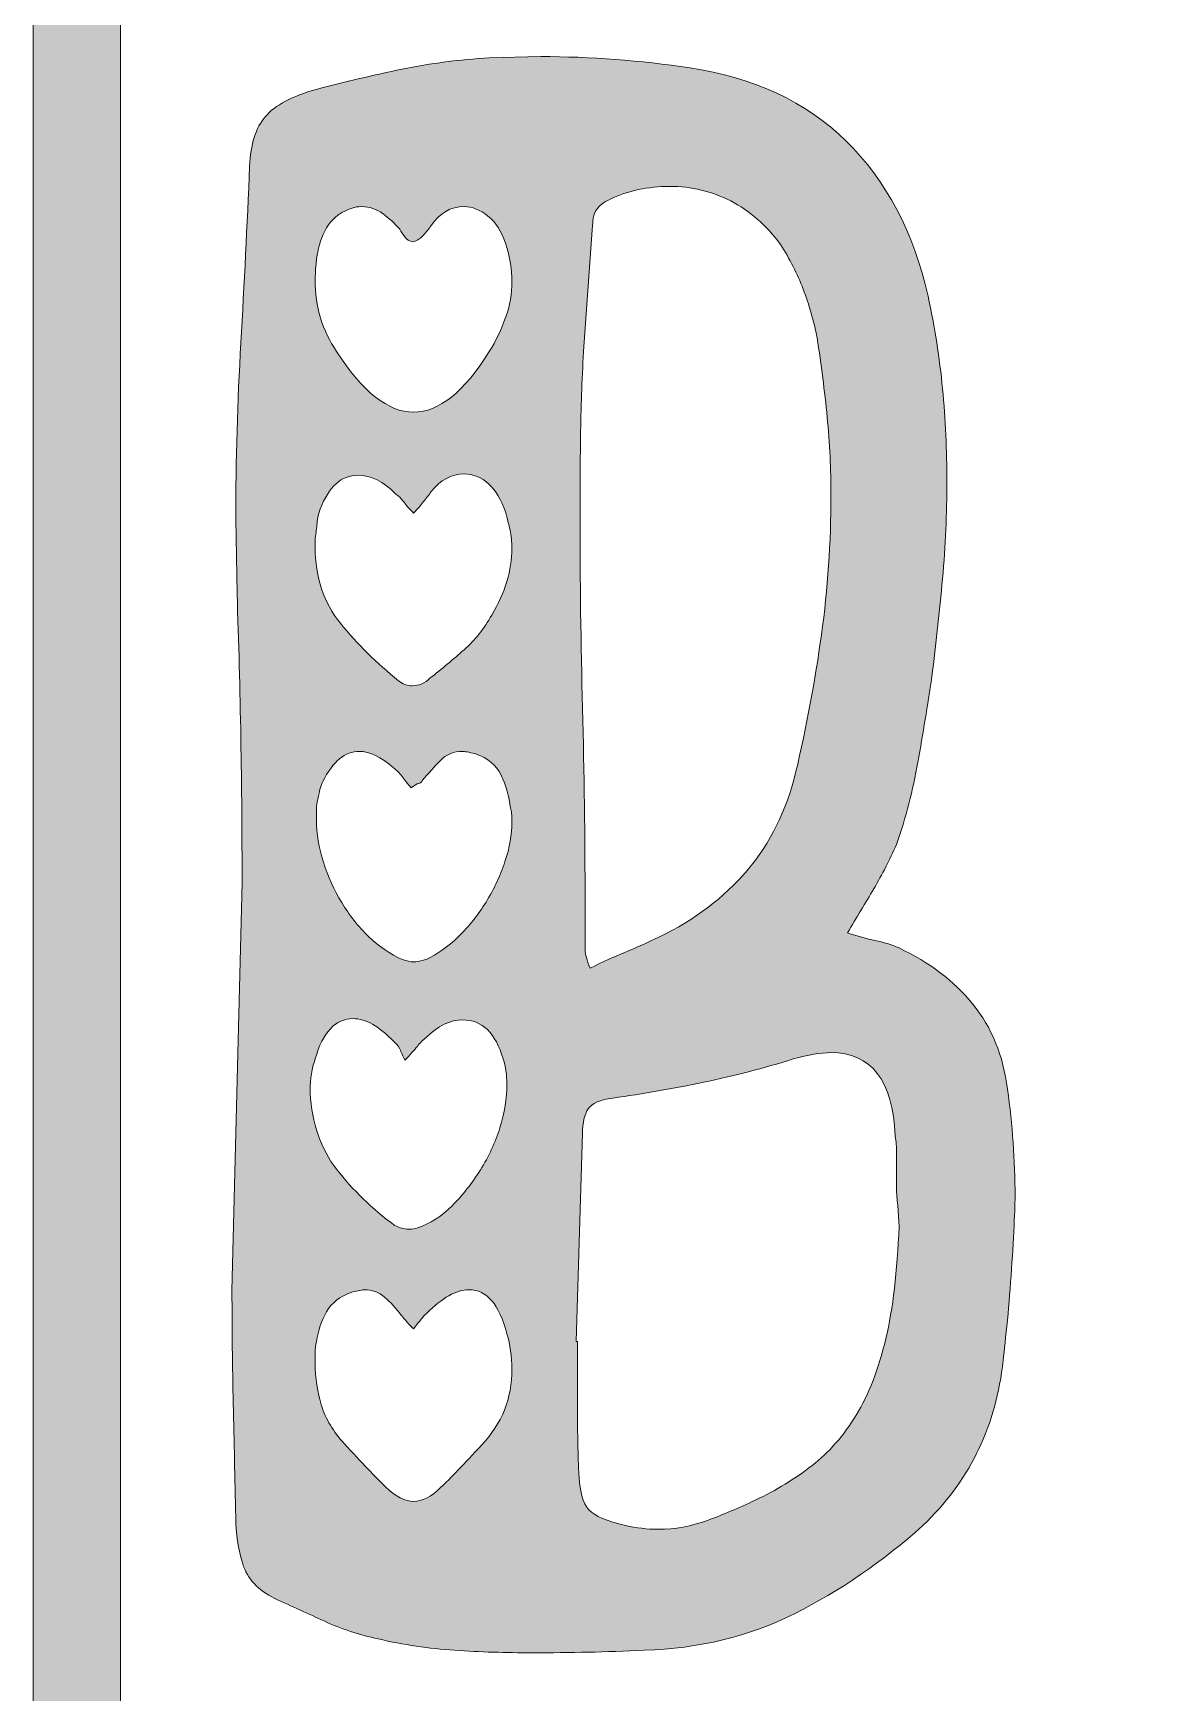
# Model space of a CAD drawing. Header units: inches. Extents: x 71 to 1009, y -1036 to 57.
# Drawn here: x 70.8 to 228.3, y -426.3 to -194.1 of the extents above; entities that cross this region are included whole.
import ezdxf

# ---------------------------------------------------------------- set-up
doc = ezdxf.new("R2010")
doc.units = ezdxf.units.IN
doc.header["$MEASUREMENT"] = 0
doc.layers.add('Layer 1', color=7, linetype='Continuous')

# ---------------------------------------------------------------- blocks, each defined once
blk = doc.blocks.new('block 5')
at = {"layer": 'Layer 1', "true_color": 0xd21b30}
h = blk.add_hatch(color=242, dxfattribs=at)
h.dxf.hatch_style = 2
edge = h.paths.add_edge_path()
edge.add_spline(control_points=[(140.58, -420.66), (136.94, -420.66), (133.32, -420.55), (129.73, -420.31), (126.15, -420.07), (122.59, -419.55), (119.06, -418.72), (116.36, -418.14), (113.86, -417.31), (111.57, -416.26), (109.27, -415.2), (106.95, -414.14), (104.6, -413.08), (102.25, -411.9), (100.75, -410.29), (100.1, -408.23), (99.45, -406.17), (99.13, -403.97), (99.13, -401.62), (99.01, -396.32), (98.89, -391.06), (98.78, -385.83), (98.66, -380.59), (98.6, -375.33), (98.6, -370.04), (98.6, -370.04), (100.01, -312.89), (100.01, -312.89), (100.01, -306.19), (99.95, -299.46), (99.84, -292.7), (99.72, -285.93), (99.54, -279.2), (99.31, -272.5), (99.31, -272.5), (99.13, -262.09), (99.13, -262.09), (99.13, -253.86), (99.37, -245.63), (99.84, -237.4), (100.31, -229.17), (100.72, -220.93), (101.07, -212.7), (101.19, -209.65), (101.92, -207.32), (103.28, -205.73), (104.63, -204.15), (107.01, -202.88), (110.42, -201.94), (114.42, -200.88), (118.42, -199.94), (122.41, -199.12), (126.41, -198.3), (130.47, -197.77), (134.59, -197.53), (134.59, -197.53), (141.82, -197.36), (141.82, -197.36), (148.76, -197.36), (155.69, -197.89), (162.63, -198.94), (171.57, -200.24), (178.86, -203.65), (184.5, -209.18), (190.15, -214.7), (193.97, -221.94), (195.97, -230.87), (196.91, -235.22), (197.58, -239.54), (198, -243.83), (198.41, -248.13), (198.61, -252.45), (198.61, -256.8), (198.61, -261.27), (198.41, -265.8), (198, -270.38), (197.58, -274.97), (197.09, -279.55), (196.5, -284.14), (195.91, -288.14), (195.26, -292.11), (194.56, -296.05), (193.85, -299.99), (192.85, -303.84), (191.56, -307.6), (190.62, -309.72), (189.56, -311.77), (188.38, -313.77), (187.21, -315.77), (185.97, -317.83), (184.68, -319.95), (186.09, -320.42), (187.38, -320.77), (188.56, -321.01), (189.73, -321.24), (190.85, -321.6), (191.91, -322.06), (196.15, -324.07), (199.59, -326.68), (202.23, -329.91), (204.88, -333.15), (206.49, -337.12), (207.08, -341.82), (207.79, -346.76), (208.14, -351.76), (208.14, -356.81), (208.14, -357.87), (208.08, -359.52), (207.96, -361.75), (207.85, -363.99), (207.7, -366.34), (207.52, -368.81), (207.34, -371.28), (207.14, -373.6), (206.91, -375.77), (206.67, -377.95), (206.49, -379.57), (206.38, -380.62), (205.79, -385.09), (204.58, -389.15), (202.76, -392.8), (200.94, -396.44), (198.44, -399.79), (195.26, -402.85), (189.62, -407.9), (183.62, -412.02), (177.27, -415.2), (170.92, -418.37), (163.92, -420.07), (156.28, -420.31), (153.57, -420.43), (150.96, -420.52), (148.43, -420.58), (145.9, -420.63), (143.29, -420.66), (140.58, -420.66)], knot_values=[0, 0, 0, 0, 1, 1, 1, 2, 2, 2, 3, 3, 3, 4, 4, 4, 5, 5, 5, 6, 6, 6, 7, 7, 7, 8, 8, 8, 9, 9, 9, 10, 10, 10, 11, 11, 11, 12, 12, 12, 13, 13, 13, 14, 14, 14, 15, 15, 15, 16, 16, 16, 17, 17, 17, 18, 18, 18, 19, 19, 19, 20, 20, 20, 21, 21, 21, 22, 22, 22, 23, 23, 23, 24, 24, 24, 25, 25, 25, 26, 26, 26, 27, 27, 27, 28, 28, 28, 29, 29, 29, 30, 30, 30, 31, 31, 31, 32, 32, 32, 33, 33, 33, 34, 34, 34, 35, 35, 35, 36, 36, 36, 37, 37, 37, 38, 38, 38, 39, 39, 39, 40, 40, 40, 41, 41, 41, 42, 42, 42, 43, 43, 43, 44, 44, 44, 45, 45, 45, 45], degree=3, periodic=1)
edge = h.paths.add_edge_path()
edge.add_spline(control_points=[(122.77, -337.76), (122.53, -337.18), (122.3, -336.65), (122.06, -336.17), (121.82, -335.71), (121.53, -335.35), (121.18, -335.12), (119.18, -333), (117.3, -331.94), (115.54, -331.94), (113.07, -331.94), (111.3, -333.82), (110.24, -337.59), (109.77, -338.88), (109.54, -340.35), (109.54, -342), (109.54, -342), (109.54, -342.35), (109.54, -342.35), (109.77, -346.58), (111.01, -350.14), (113.24, -353.02), (115.48, -355.9), (118.18, -358.52), (121.36, -360.87), (122.06, -361.22), (122.71, -361.4), (123.3, -361.4), (123.88, -361.4), (124.29, -361.34), (124.53, -361.22), (126.29, -360.64), (127.91, -359.61), (129.38, -358.13), (130.85, -356.67), (132.17, -354.99), (133.35, -353.11), (134.53, -351.23), (135.44, -349.26), (136.08, -347.2), (136.73, -345.14), (137.05, -343.11), (137.05, -341.11), (137.05, -339.82), (136.88, -338.64), (136.53, -337.59), (135.47, -333.94), (133.59, -332.12), (130.88, -332.12), (129.12, -332.12), (127.41, -332.94), (125.77, -334.59), (125.29, -334.94), (124.88, -335.35), (124.53, -335.82), (124.18, -336.29), (123.59, -336.94), (122.77, -337.76)], knot_values=[0, 0, 0, 0, 1, 1, 1, 2, 2, 2, 3, 3, 3, 4, 4, 4, 5, 5, 5, 6, 6, 6, 7, 7, 7, 8, 8, 8, 9, 9, 9, 10, 10, 10, 11, 11, 11, 12, 12, 12, 13, 13, 13, 14, 14, 14, 15, 15, 15, 16, 16, 16, 17, 17, 17, 18, 18, 18, 19, 19, 19, 19], degree=3, periodic=1)
edge = h.paths.add_edge_path()
edge.add_spline(control_points=[(124, -223.29), (123.41, -223.17), (123, -222.93), (122.77, -222.58), (122.53, -222.23), (122.3, -221.87), (122.06, -221.52), (121.36, -220.7), (120.56, -219.96), (119.68, -219.32), (118.8, -218.67), (117.83, -218.35), (116.77, -218.35), (116.18, -218.35), (115.77, -218.41), (115.54, -218.52), (114.01, -218.99), (112.86, -219.79), (112.1, -220.9), (111.33, -222.02), (110.83, -223.29), (110.6, -224.7), (110.48, -225.29), (110.39, -225.93), (110.33, -226.64), (110.27, -227.34), (110.24, -227.99), (110.24, -228.58), (110.24, -232.34), (111.24, -235.69), (113.24, -238.63), (116.89, -244.28), (120.47, -247.1), (124, -247.1), (127.53, -247.1), (131.06, -244.28), (134.59, -238.63), (135.53, -237.1), (136.29, -235.52), (136.88, -233.87), (137.46, -232.22), (137.76, -230.52), (137.76, -228.75), (137.76, -227.23), (137.46, -225.46), (136.88, -223.46), (136.29, -221.82), (135.47, -220.55), (134.41, -219.67), (133.35, -218.79), (132.23, -218.35), (131.06, -218.35), (129.18, -218.35), (127.65, -219.23), (126.47, -220.99), (126.12, -221.46), (125.77, -221.91), (125.41, -222.32), (125.06, -222.73), (124.59, -223.05), (124, -223.29)], knot_values=[0, 0, 0, 0, 1, 1, 1, 2, 2, 2, 3, 3, 3, 4, 4, 4, 5, 5, 5, 6, 6, 6, 7, 7, 7, 8, 8, 8, 9, 9, 9, 10, 10, 10, 11, 11, 11, 12, 12, 12, 13, 13, 13, 14, 14, 14, 15, 15, 15, 16, 16, 16, 17, 17, 17, 18, 18, 18, 19, 19, 19, 20, 20, 20, 20], degree=3, periodic=1)
edge = h.paths.add_edge_path()
edge.add_spline(control_points=[(124, -261.21), (123.41, -260.62), (122.94, -260.09), (122.59, -259.62), (122.24, -259.15), (121.88, -258.8), (121.53, -258.56), (119.77, -256.8), (118.01, -255.92), (116.24, -255.92), (113.89, -255.92), (112.12, -257.51), (110.95, -260.68), (110.71, -261.27), (110.57, -261.92), (110.51, -262.62), (110.45, -263.33), (110.36, -264.03), (110.24, -264.74), (110.24, -264.74), (110.24, -265.97), (110.24, -265.97), (110.24, -270.21), (111.42, -273.76), (113.77, -276.64), (116.12, -279.53), (118.83, -282.2), (121.88, -284.67), (122.47, -285.14), (123.12, -285.38), (123.82, -285.38), (124.76, -285.38), (125.59, -285.02), (126.29, -284.32), (127.94, -283.02), (129.53, -281.7), (131.06, -280.35), (132.59, -279), (133.88, -277.38), (134.94, -275.5), (136.82, -272.32), (137.76, -269.21), (137.76, -266.15), (137.76, -265.21), (137.67, -264.36), (137.5, -263.59), (137.32, -262.83), (137.11, -261.98), (136.88, -261.03), (136.29, -259.39), (135.49, -258.09), (134.5, -257.15), (133.5, -256.21), (132.35, -255.74), (131.06, -255.74), (129.29, -255.74), (127.76, -256.57), (126.47, -258.21), (126.12, -258.68), (125.77, -259.15), (125.41, -259.62), (125.06, -260.09), (124.59, -260.62), (124, -261.21)], knot_values=[0, 0, 0, 0, 1, 1, 1, 2, 2, 2, 3, 3, 3, 4, 4, 4, 5, 5, 5, 6, 6, 6, 7, 7, 7, 8, 8, 8, 9, 9, 9, 10, 10, 10, 11, 11, 11, 12, 12, 12, 13, 13, 13, 14, 14, 14, 15, 15, 15, 16, 16, 16, 17, 17, 17, 18, 18, 18, 19, 19, 19, 20, 20, 20, 21, 21, 21, 21], degree=3, periodic=1)
edge = h.paths.add_edge_path()
edge.add_spline(control_points=[(124, -375.33), (123.06, -374.39), (122.47, -373.75), (122.24, -373.39), (121.53, -372.45), (120.77, -371.63), (119.95, -370.92), (119.12, -370.22), (118.18, -369.87), (117.12, -369.87), (116.89, -369.87), (116.3, -369.98), (115.36, -370.22), (113.71, -370.81), (112.54, -371.72), (111.83, -372.95), (111.13, -374.19), (110.65, -375.57), (110.42, -377.1), (110.3, -377.68), (110.24, -378.18), (110.24, -378.6), (110.24, -379.01), (110.24, -379.51), (110.24, -380.1), (110.24, -382.21), (110.54, -384.21), (111.13, -386.09), (111.71, -387.97), (112.77, -389.74), (114.3, -391.38), (116.77, -394.09), (118.71, -396.12), (120.12, -397.47), (121.53, -398.82), (122.82, -399.5), (124, -399.5), (125.18, -399.5), (126.44, -398.85), (127.79, -397.56), (129.15, -396.26), (131.06, -394.27), (133.53, -391.56), (136.35, -388.62), (137.76, -385.09), (137.76, -380.98), (137.76, -379.21), (137.52, -377.57), (137.05, -376.04), (136, -371.92), (134.23, -369.87), (131.76, -369.87), (130, -369.87), (128, -370.98), (125.77, -373.22), (125.53, -373.45), (125.29, -373.71), (125.06, -374.01), (124.82, -374.3), (124.47, -374.74), (124, -375.33)], knot_values=[0, 0, 0, 0, 1, 1, 1, 2, 2, 2, 3, 3, 3, 4, 4, 4, 5, 5, 5, 6, 6, 6, 7, 7, 7, 8, 8, 8, 9, 9, 9, 10, 10, 10, 11, 11, 11, 12, 12, 12, 13, 13, 13, 14, 14, 14, 15, 15, 15, 16, 16, 16, 17, 17, 17, 18, 18, 18, 19, 19, 19, 20, 20, 20, 20], degree=3, periodic=1)
edge = h.paths.add_edge_path()
edge.add_spline(control_points=[(123.65, -299.66), (123.18, -299.08), (122.77, -298.55), (122.41, -298.07), (122.06, -297.61), (121.65, -297.19), (121.18, -296.84), (119.42, -295.31), (117.83, -294.55), (116.42, -294.55), (114.42, -294.55), (112.71, -295.96), (111.3, -298.78), (111.06, -299.25), (110.83, -300.08), (110.6, -301.25), (110.48, -301.72), (110.42, -302.19), (110.42, -302.66), (110.42, -303.13), (110.42, -303.6), (110.42, -304.07), (110.42, -306.07), (110.74, -308.07), (111.39, -310.07), (112.04, -312.07), (112.89, -313.95), (113.95, -315.71), (115.01, -317.48), (116.27, -319.06), (117.74, -320.48), (119.21, -321.89), (120.77, -322.95), (122.41, -323.65), (123.12, -323.89), (123.59, -324), (123.82, -324), (124.18, -324), (124.5, -323.98), (124.8, -323.92), (125.09, -323.86), (125.41, -323.77), (125.77, -323.65), (127.29, -322.95), (128.79, -321.89), (130.26, -320.48), (131.73, -319.06), (133.02, -317.45), (134.14, -315.63), (135.26, -313.8), (136.14, -311.92), (136.79, -309.98), (137.44, -308.04), (137.76, -306.19), (137.76, -304.42), (137.76, -303.48), (137.7, -302.84), (137.58, -302.49), (137.35, -300.84), (136.91, -299.31), (136.26, -297.9), (135.61, -296.49), (134.41, -295.49), (132.65, -294.9), (131.7, -294.67), (131.12, -294.55), (130.88, -294.55), (129.59, -294.55), (128.53, -294.99), (127.71, -295.87), (126.88, -296.75), (126.06, -297.66), (125.24, -298.6), (125.12, -298.84), (124.94, -298.99), (124.71, -299.04), (124.47, -299.11), (124.12, -299.31), (123.65, -299.66)], knot_values=[0, 0, 0, 0, 1, 1, 1, 2, 2, 2, 3, 3, 3, 4, 4, 4, 5, 5, 5, 6, 6, 6, 7, 7, 7, 8, 8, 8, 9, 9, 9, 10, 10, 10, 11, 11, 11, 12, 12, 12, 13, 13, 13, 14, 14, 14, 15, 15, 15, 16, 16, 16, 17, 17, 17, 18, 18, 18, 19, 19, 19, 20, 20, 20, 21, 21, 21, 22, 22, 22, 23, 23, 23, 24, 24, 24, 25, 25, 25, 26, 26, 26, 26], degree=3, periodic=1)
edge = h.paths.add_edge_path()
edge.add_spline(control_points=[(158.22, -403.38), (160.57, -403.38), (162.87, -402.97), (165.1, -402.14), (167.33, -401.32), (169.57, -400.38), (171.8, -399.32), (174.74, -397.91), (177.39, -396.29), (179.74, -394.47), (182.09, -392.65), (184.15, -390.3), (185.91, -387.42), (187.68, -384.53), (189.06, -380.98), (190.06, -376.74), (191.06, -372.51), (191.68, -367.28), (191.91, -361.05), (191.91, -361.05), (191.74, -358.05), (191.74, -358.05), (191.62, -357.23), (191.56, -356.43), (191.56, -355.67), (191.56, -354.9), (191.56, -354.05), (191.56, -353.11), (191.56, -352.29), (191.56, -351.49), (191.56, -350.73), (191.56, -349.96), (191.5, -349.17), (191.38, -348.35), (191.03, -340.59), (188.03, -336.7), (182.39, -336.7), (180.98, -336.7), (179.21, -337), (177.1, -337.59), (172.98, -338.88), (168.8, -339.97), (164.57, -340.85), (160.34, -341.73), (156.1, -342.47), (151.87, -343.05), (150.11, -343.29), (148.96, -343.79), (148.43, -344.55), (147.9, -345.32), (147.64, -346.47), (147.64, -347.99), (147.64, -347.99), (146.76, -377.1), (146.76, -377.1), (146.76, -377.1), (146.93, -377.1), (146.93, -377.1), (146.93, -380.15), (146.93, -383.21), (146.93, -386.27), (146.93, -389.33), (146.99, -392.38), (147.11, -395.44), (147.23, -398.03), (147.7, -399.76), (148.52, -400.65), (149.34, -401.53), (151.05, -402.26), (153.63, -402.85), (155.16, -403.2), (156.69, -403.38), (158.22, -403.38)], knot_values=[0, 0, 0, 0, 1, 1, 1, 2, 2, 2, 3, 3, 3, 4, 4, 4, 5, 5, 5, 6, 6, 6, 7, 7, 7, 8, 8, 8, 9, 9, 9, 10, 10, 10, 11, 11, 11, 12, 12, 12, 13, 13, 13, 14, 14, 14, 15, 15, 15, 16, 16, 16, 17, 17, 17, 18, 18, 18, 19, 19, 19, 20, 20, 20, 21, 21, 21, 22, 22, 22, 23, 23, 23, 24, 24, 24, 24], degree=3, periodic=1)
edge = h.paths.add_edge_path()
edge.add_spline(control_points=[(148.7, -324.89), (150.34, -324.07), (151.96, -323.33), (153.55, -322.68), (155.14, -322.04), (156.75, -321.3), (158.4, -320.48), (163.34, -318.13), (167.42, -315.04), (170.66, -311.22), (173.89, -307.4), (176.15, -302.84), (177.45, -297.55), (178.98, -291.08), (180.18, -284.64), (181.06, -278.23), (181.95, -271.82), (182.39, -265.33), (182.39, -258.74), (182.39, -255.1), (182.21, -251.45), (181.86, -247.8), (181.51, -244.16), (181.03, -240.46), (180.45, -236.69), (179.98, -234.34), (179.33, -232.08), (178.51, -229.9), (177.68, -227.73), (176.62, -225.64), (175.33, -223.64), (173.33, -220.93), (171.01, -218.91), (168.36, -217.55), (165.72, -216.2), (162.87, -215.52), (159.81, -215.52), (156.75, -215.52), (153.99, -216.12), (151.52, -217.29), (150.58, -217.76), (149.93, -218.26), (149.58, -218.79), (149.23, -219.32), (149.05, -220.05), (149.05, -220.99), (149.05, -220.99), (147.82, -237.93), (147.82, -237.93), (147.58, -241.92), (147.43, -245.86), (147.37, -249.74), (147.31, -253.62), (147.29, -257.57), (147.29, -261.56), (147.29, -270.62), (147.4, -279.61), (147.64, -288.55), (147.87, -297.49), (147.99, -306.54), (147.99, -315.71), (147.99, -315.71), (147.99, -322.42), (147.99, -322.42), (147.99, -322.65), (148.05, -322.98), (148.17, -323.39), (148.28, -323.8), (148.46, -324.3), (148.7, -324.89)], knot_values=[0, 0, 0, 0, 1, 1, 1, 2, 2, 2, 3, 3, 3, 4, 4, 4, 5, 5, 5, 6, 6, 6, 7, 7, 7, 8, 8, 8, 9, 9, 9, 10, 10, 10, 11, 11, 11, 12, 12, 12, 13, 13, 13, 14, 14, 14, 15, 15, 15, 16, 16, 16, 17, 17, 17, 18, 18, 18, 19, 19, 19, 20, 20, 20, 21, 21, 21, 22, 22, 22, 23, 23, 23, 23], degree=3, periodic=1)
at = {"layer": 'Layer 1', "lineweight": 0}
for points, knots in [([(140.58, -420.66), (136.94, -420.66), (133.32, -420.55), (129.73, -420.31), (126.15, -420.07), (122.59, -419.55), (119.06, -418.72), (116.36, -418.14), (113.86, -417.31), (111.57, -416.26), (109.27, -415.2), (106.95, -414.14), (104.6, -413.08), (102.25, -411.9), (100.75, -410.29), (100.1, -408.23), (99.45, -406.17), (99.13, -403.97), (99.13, -401.62), (99.01, -396.32), (98.89, -391.06), (98.78, -385.83), (98.66, -380.59), (98.6, -375.33), (98.6, -370.04), (98.6, -370.04), (100.01, -312.89), (100.01, -312.89), (100.01, -306.19), (99.95, -299.46), (99.84, -292.7), (99.72, -285.93), (99.54, -279.2), (99.31, -272.5), (99.31, -272.5), (99.13, -262.09), (99.13, -262.09), (99.13, -253.86), (99.37, -245.63), (99.84, -237.4), (100.31, -229.17), (100.72, -220.93), (101.07, -212.7), (101.19, -209.65), (101.92, -207.32), (103.28, -205.73), (104.63, -204.15), (107.01, -202.88), (110.42, -201.94), (114.42, -200.88), (118.42, -199.94), (122.41, -199.12), (126.41, -198.3), (130.47, -197.77), (134.59, -197.53), (134.59, -197.53), (141.82, -197.36), (141.82, -197.36), (148.76, -197.36), (155.69, -197.89), (162.63, -198.94), (171.57, -200.24), (178.86, -203.65), (184.5, -209.18), (190.15, -214.7), (193.97, -221.94), (195.97, -230.87), (196.91, -235.22), (197.58, -239.54), (198, -243.83), (198.41, -248.13), (198.61, -252.45), (198.61, -256.8), (198.61, -261.27), (198.41, -265.8), (198, -270.38), (197.58, -274.97), (197.09, -279.55), (196.5, -284.14), (195.91, -288.14), (195.26, -292.11), (194.56, -296.05), (193.85, -299.99), (192.85, -303.84), (191.56, -307.6), (190.62, -309.72), (189.56, -311.77), (188.38, -313.77), (187.21, -315.77), (185.97, -317.83), (184.68, -319.95), (186.09, -320.42), (187.38, -320.77), (188.56, -321.01), (189.73, -321.24), (190.85, -321.6), (191.91, -322.06), (196.15, -324.07), (199.59, -326.68), (202.23, -329.91), (204.88, -333.15), (206.49, -337.12), (207.08, -341.82), (207.79, -346.76), (208.14, -351.76), (208.14, -356.81), (208.14, -357.87), (208.08, -359.52), (207.96, -361.75), (207.85, -363.99), (207.7, -366.34), (207.52, -368.81), (207.34, -371.28), (207.14, -373.6), (206.91, -375.77), (206.67, -377.95), (206.49, -379.57), (206.38, -380.62), (205.79, -385.09), (204.58, -389.15), (202.76, -392.8), (200.94, -396.44), (198.44, -399.79), (195.26, -402.85), (189.62, -407.9), (183.62, -412.02), (177.27, -415.2), (170.92, -418.37), (163.92, -420.07), (156.28, -420.31), (153.57, -420.43), (150.96, -420.52), (148.43, -420.58), (145.9, -420.63), (143.29, -420.66), (140.58, -420.66)], [0, 0, 0, 0, 1, 1, 1, 2, 2, 2, 3, 3, 3, 4, 4, 4, 5, 5, 5, 6, 6, 6, 7, 7, 7, 8, 8, 8, 9, 9, 9, 10, 10, 10, 11, 11, 11, 12, 12, 12, 13, 13, 13, 14, 14, 14, 15, 15, 15, 16, 16, 16, 17, 17, 17, 18, 18, 18, 19, 19, 19, 20, 20, 20, 21, 21, 21, 22, 22, 22, 23, 23, 23, 24, 24, 24, 25, 25, 25, 26, 26, 26, 27, 27, 27, 28, 28, 28, 29, 29, 29, 30, 30, 30, 31, 31, 31, 32, 32, 32, 33, 33, 33, 34, 34, 34, 35, 35, 35, 36, 36, 36, 37, 37, 37, 38, 38, 38, 39, 39, 39, 40, 40, 40, 41, 41, 41, 42, 42, 42, 43, 43, 43, 44, 44, 44, 45, 45, 45, 45]), ([(148.7, -324.89), (150.34, -324.07), (151.96, -323.33), (153.55, -322.68), (155.14, -322.04), (156.75, -321.3), (158.4, -320.48), (163.34, -318.13), (167.42, -315.04), (170.66, -311.22), (173.89, -307.4), (176.15, -302.84), (177.45, -297.55), (178.98, -291.08), (180.18, -284.64), (181.06, -278.23), (181.95, -271.82), (182.39, -265.33), (182.39, -258.74), (182.39, -255.1), (182.21, -251.45), (181.86, -247.8), (181.51, -244.16), (181.03, -240.46), (180.45, -236.69), (179.98, -234.34), (179.33, -232.08), (178.51, -229.9), (177.68, -227.73), (176.62, -225.64), (175.33, -223.64), (173.33, -220.93), (171.01, -218.91), (168.36, -217.55), (165.72, -216.2), (162.87, -215.52), (159.81, -215.52), (156.75, -215.52), (153.99, -216.12), (151.52, -217.29), (150.58, -217.76), (149.93, -218.26), (149.58, -218.79), (149.23, -219.32), (149.05, -220.05), (149.05, -220.99), (149.05, -220.99), (147.82, -237.93), (147.82, -237.93), (147.58, -241.92), (147.43, -245.86), (147.37, -249.74), (147.31, -253.62), (147.29, -257.57), (147.29, -261.56), (147.29, -270.62), (147.4, -279.61), (147.64, -288.55), (147.87, -297.49), (147.99, -306.54), (147.99, -315.71), (147.99, -315.71), (147.99, -322.42), (147.99, -322.42), (147.99, -322.65), (148.05, -322.98), (148.17, -323.39), (148.28, -323.8), (148.46, -324.3), (148.7, -324.89)], [0, 0, 0, 0, 1, 1, 1, 2, 2, 2, 3, 3, 3, 4, 4, 4, 5, 5, 5, 6, 6, 6, 7, 7, 7, 8, 8, 8, 9, 9, 9, 10, 10, 10, 11, 11, 11, 12, 12, 12, 13, 13, 13, 14, 14, 14, 15, 15, 15, 16, 16, 16, 17, 17, 17, 18, 18, 18, 19, 19, 19, 20, 20, 20, 21, 21, 21, 22, 22, 22, 23, 23, 23, 23]), ([(124, -223.29), (123.41, -223.17), (123, -222.93), (122.77, -222.58), (122.53, -222.23), (122.3, -221.87), (122.06, -221.52), (121.36, -220.7), (120.56, -219.96), (119.68, -219.32), (118.8, -218.67), (117.83, -218.35), (116.77, -218.35), (116.18, -218.35), (115.77, -218.41), (115.54, -218.52), (114.01, -218.99), (112.86, -219.79), (112.1, -220.9), (111.33, -222.02), (110.83, -223.29), (110.6, -224.7), (110.48, -225.29), (110.39, -225.93), (110.33, -226.64), (110.27, -227.34), (110.24, -227.99), (110.24, -228.58), (110.24, -232.34), (111.24, -235.69), (113.24, -238.63), (116.89, -244.28), (120.47, -247.1), (124, -247.1), (127.53, -247.1), (131.06, -244.28), (134.59, -238.63), (135.53, -237.1), (136.29, -235.52), (136.88, -233.87), (137.46, -232.22), (137.76, -230.52), (137.76, -228.75), (137.76, -227.23), (137.46, -225.46), (136.88, -223.46), (136.29, -221.82), (135.47, -220.55), (134.41, -219.67), (133.35, -218.79), (132.23, -218.35), (131.06, -218.35), (129.18, -218.35), (127.65, -219.23), (126.47, -220.99), (126.12, -221.46), (125.77, -221.91), (125.41, -222.32), (125.06, -222.73), (124.59, -223.05), (124, -223.29)], [0, 0, 0, 0, 1, 1, 1, 2, 2, 2, 3, 3, 3, 4, 4, 4, 5, 5, 5, 6, 6, 6, 7, 7, 7, 8, 8, 8, 9, 9, 9, 10, 10, 10, 11, 11, 11, 12, 12, 12, 13, 13, 13, 14, 14, 14, 15, 15, 15, 16, 16, 16, 17, 17, 17, 18, 18, 18, 19, 19, 19, 20, 20, 20, 20]), ([(124, -261.21), (123.41, -260.62), (122.94, -260.09), (122.59, -259.62), (122.24, -259.15), (121.88, -258.8), (121.53, -258.56), (119.77, -256.8), (118.01, -255.92), (116.24, -255.92), (113.89, -255.92), (112.12, -257.51), (110.95, -260.68), (110.71, -261.27), (110.57, -261.92), (110.51, -262.62), (110.45, -263.33), (110.36, -264.03), (110.24, -264.74), (110.24, -264.74), (110.24, -265.97), (110.24, -265.97), (110.24, -270.21), (111.42, -273.76), (113.77, -276.64), (116.12, -279.53), (118.83, -282.2), (121.88, -284.67), (122.47, -285.14), (123.12, -285.38), (123.82, -285.38), (124.76, -285.38), (125.59, -285.02), (126.29, -284.32), (127.94, -283.02), (129.53, -281.7), (131.06, -280.35), (132.59, -279), (133.88, -277.38), (134.94, -275.5), (136.82, -272.32), (137.76, -269.21), (137.76, -266.15), (137.76, -265.21), (137.67, -264.36), (137.5, -263.59), (137.32, -262.83), (137.11, -261.98), (136.88, -261.03), (136.29, -259.39), (135.49, -258.09), (134.5, -257.15), (133.5, -256.21), (132.35, -255.74), (131.06, -255.74), (129.29, -255.74), (127.76, -256.57), (126.47, -258.21), (126.12, -258.68), (125.77, -259.15), (125.41, -259.62), (125.06, -260.09), (124.59, -260.62), (124, -261.21)], [0, 0, 0, 0, 1, 1, 1, 2, 2, 2, 3, 3, 3, 4, 4, 4, 5, 5, 5, 6, 6, 6, 7, 7, 7, 8, 8, 8, 9, 9, 9, 10, 10, 10, 11, 11, 11, 12, 12, 12, 13, 13, 13, 14, 14, 14, 15, 15, 15, 16, 16, 16, 17, 17, 17, 18, 18, 18, 19, 19, 19, 20, 20, 20, 21, 21, 21, 21]), ([(123.65, -299.66), (123.18, -299.08), (122.77, -298.55), (122.41, -298.07), (122.06, -297.61), (121.65, -297.19), (121.18, -296.84), (119.42, -295.31), (117.83, -294.55), (116.42, -294.55), (114.42, -294.55), (112.71, -295.96), (111.3, -298.78), (111.06, -299.25), (110.83, -300.08), (110.6, -301.25), (110.48, -301.72), (110.42, -302.19), (110.42, -302.66), (110.42, -303.13), (110.42, -303.6), (110.42, -304.07), (110.42, -306.07), (110.74, -308.07), (111.39, -310.07), (112.04, -312.07), (112.89, -313.95), (113.95, -315.71), (115.01, -317.48), (116.27, -319.06), (117.74, -320.48), (119.21, -321.89), (120.77, -322.95), (122.41, -323.65), (123.12, -323.89), (123.59, -324), (123.82, -324), (124.18, -324), (124.5, -323.98), (124.8, -323.92), (125.09, -323.86), (125.41, -323.77), (125.77, -323.65), (127.29, -322.95), (128.79, -321.89), (130.26, -320.48), (131.73, -319.06), (133.02, -317.45), (134.14, -315.63), (135.26, -313.8), (136.14, -311.92), (136.79, -309.98), (137.44, -308.04), (137.76, -306.19), (137.76, -304.42), (137.76, -303.48), (137.7, -302.84), (137.58, -302.49), (137.35, -300.84), (136.91, -299.31), (136.26, -297.9), (135.61, -296.49), (134.41, -295.49), (132.65, -294.9), (131.7, -294.67), (131.12, -294.55), (130.88, -294.55), (129.59, -294.55), (128.53, -294.99), (127.71, -295.87), (126.88, -296.75), (126.06, -297.66), (125.24, -298.6), (125.12, -298.84), (124.94, -298.99), (124.71, -299.04), (124.47, -299.11), (124.12, -299.31), (123.65, -299.66)], [0, 0, 0, 0, 1, 1, 1, 2, 2, 2, 3, 3, 3, 4, 4, 4, 5, 5, 5, 6, 6, 6, 7, 7, 7, 8, 8, 8, 9, 9, 9, 10, 10, 10, 11, 11, 11, 12, 12, 12, 13, 13, 13, 14, 14, 14, 15, 15, 15, 16, 16, 16, 17, 17, 17, 18, 18, 18, 19, 19, 19, 20, 20, 20, 21, 21, 21, 22, 22, 22, 23, 23, 23, 24, 24, 24, 25, 25, 25, 26, 26, 26, 26]), ([(122.77, -337.76), (122.53, -337.18), (122.3, -336.65), (122.06, -336.17), (121.82, -335.71), (121.53, -335.35), (121.18, -335.12), (119.18, -333), (117.3, -331.94), (115.54, -331.94), (113.07, -331.94), (111.3, -333.82), (110.24, -337.59), (109.77, -338.88), (109.54, -340.35), (109.54, -342), (109.54, -342), (109.54, -342.35), (109.54, -342.35), (109.77, -346.58), (111.01, -350.14), (113.24, -353.02), (115.48, -355.9), (118.18, -358.52), (121.36, -360.87), (122.06, -361.22), (122.71, -361.4), (123.3, -361.4), (123.88, -361.4), (124.29, -361.34), (124.53, -361.22), (126.29, -360.64), (127.91, -359.61), (129.38, -358.13), (130.85, -356.67), (132.17, -354.99), (133.35, -353.11), (134.53, -351.23), (135.44, -349.26), (136.08, -347.2), (136.73, -345.14), (137.05, -343.11), (137.05, -341.11), (137.05, -339.82), (136.88, -338.64), (136.53, -337.59), (135.47, -333.94), (133.59, -332.12), (130.88, -332.12), (129.12, -332.12), (127.41, -332.94), (125.77, -334.59), (125.29, -334.94), (124.88, -335.35), (124.53, -335.82), (124.18, -336.29), (123.59, -336.94), (122.77, -337.76)], [0, 0, 0, 0, 1, 1, 1, 2, 2, 2, 3, 3, 3, 4, 4, 4, 5, 5, 5, 6, 6, 6, 7, 7, 7, 8, 8, 8, 9, 9, 9, 10, 10, 10, 11, 11, 11, 12, 12, 12, 13, 13, 13, 14, 14, 14, 15, 15, 15, 16, 16, 16, 17, 17, 17, 18, 18, 18, 19, 19, 19, 19]), ([(158.22, -403.38), (160.57, -403.38), (162.87, -402.97), (165.1, -402.14), (167.33, -401.32), (169.57, -400.38), (171.8, -399.32), (174.74, -397.91), (177.39, -396.29), (179.74, -394.47), (182.09, -392.65), (184.15, -390.3), (185.91, -387.42), (187.68, -384.53), (189.06, -380.98), (190.06, -376.74), (191.06, -372.51), (191.68, -367.28), (191.91, -361.05), (191.91, -361.05), (191.74, -358.05), (191.74, -358.05), (191.62, -357.23), (191.56, -356.43), (191.56, -355.67), (191.56, -354.9), (191.56, -354.05), (191.56, -353.11), (191.56, -352.29), (191.56, -351.49), (191.56, -350.73), (191.56, -349.96), (191.5, -349.17), (191.38, -348.35), (191.03, -340.59), (188.03, -336.7), (182.39, -336.7), (180.98, -336.7), (179.21, -337), (177.1, -337.59), (172.98, -338.88), (168.8, -339.97), (164.57, -340.85), (160.34, -341.73), (156.1, -342.47), (151.87, -343.05), (150.11, -343.29), (148.96, -343.79), (148.43, -344.55), (147.9, -345.32), (147.64, -346.47), (147.64, -347.99), (147.64, -347.99), (146.76, -377.1), (146.76, -377.1), (146.76, -377.1), (146.93, -377.1), (146.93, -377.1), (146.93, -380.15), (146.93, -383.21), (146.93, -386.27), (146.93, -389.33), (146.99, -392.38), (147.11, -395.44), (147.23, -398.03), (147.7, -399.76), (148.52, -400.65), (149.34, -401.53), (151.05, -402.26), (153.63, -402.85), (155.16, -403.2), (156.69, -403.38), (158.22, -403.38)], [0, 0, 0, 0, 1, 1, 1, 2, 2, 2, 3, 3, 3, 4, 4, 4, 5, 5, 5, 6, 6, 6, 7, 7, 7, 8, 8, 8, 9, 9, 9, 10, 10, 10, 11, 11, 11, 12, 12, 12, 13, 13, 13, 14, 14, 14, 15, 15, 15, 16, 16, 16, 17, 17, 17, 18, 18, 18, 19, 19, 19, 20, 20, 20, 21, 21, 21, 22, 22, 22, 23, 23, 23, 24, 24, 24, 24]), ([(124, -375.33), (123.06, -374.39), (122.47, -373.75), (122.24, -373.39), (121.53, -372.45), (120.77, -371.63), (119.95, -370.92), (119.12, -370.22), (118.18, -369.87), (117.12, -369.87), (116.89, -369.87), (116.3, -369.98), (115.36, -370.22), (113.71, -370.81), (112.54, -371.72), (111.83, -372.95), (111.13, -374.19), (110.65, -375.57), (110.42, -377.1), (110.3, -377.68), (110.24, -378.18), (110.24, -378.6), (110.24, -379.01), (110.24, -379.51), (110.24, -380.1), (110.24, -382.21), (110.54, -384.21), (111.13, -386.09), (111.71, -387.97), (112.77, -389.74), (114.3, -391.38), (116.77, -394.09), (118.71, -396.12), (120.12, -397.47), (121.53, -398.82), (122.82, -399.5), (124, -399.5), (125.18, -399.5), (126.44, -398.85), (127.79, -397.56), (129.15, -396.26), (131.06, -394.27), (133.53, -391.56), (136.35, -388.62), (137.76, -385.09), (137.76, -380.98), (137.76, -379.21), (137.52, -377.57), (137.05, -376.04), (136, -371.92), (134.23, -369.87), (131.76, -369.87), (130, -369.87), (128, -370.98), (125.77, -373.22), (125.53, -373.45), (125.29, -373.71), (125.06, -374.01), (124.82, -374.3), (124.47, -374.74), (124, -375.33)], [0, 0, 0, 0, 1, 1, 1, 2, 2, 2, 3, 3, 3, 4, 4, 4, 5, 5, 5, 6, 6, 6, 7, 7, 7, 8, 8, 8, 9, 9, 9, 10, 10, 10, 11, 11, 11, 12, 12, 12, 13, 13, 13, 14, 14, 14, 15, 15, 15, 16, 16, 16, 17, 17, 17, 18, 18, 18, 19, 19, 19, 20, 20, 20, 20])]:
    blk.add_open_spline(points, degree=3, knots=knots, dxfattribs=at)
blk = doc.blocks.new('block 25')
at = {"layer": 'Layer 1', "true_color": 0x2b568d}
h = blk.add_hatch(color=167, dxfattribs=at)
h.dxf.hatch_style = 2
edge = h.paths.add_edge_path()
edge.add_spline(control_points=[(487.46, -1030.03), (487.46, -1030.03), (479.11, -1022.38), (479.11, -1022.38), (476.77, -1020.22), (475.4, -1015.4), (475.64, -1010.36), (475.64, -1010.36), (83, -1010.36), (83, -1010.36), (83, -1010.36), (83, -123.14), (83, -123.14), (83, -123.14), (367.86, -123.14), (367.86, -123.14), (367.86, -123.14), (367.86, -102.63), (367.86, -102.63), (367.86, -102.63), (70.79, -102.63), (70.79, -102.63), (70.79, -102.63), (70.79, -1030.87), (70.79, -1030.87), (70.79, -1030.87), (487.4, -1030.87), (487.4, -1030.87), (487.4, -1030.87), (487.46, -1030.03), (487.46, -1030.03)], knot_values=[0, 0, 0, 0, 1, 1, 1, 2, 2, 2, 3, 3, 3, 4, 4, 4, 5, 5, 5, 6, 6, 6, 7, 7, 7, 8, 8, 8, 9, 9, 9, 10, 10, 10, 10], degree=3, periodic=1)
at = {"layer": 'Layer 1', "lineweight": 0}
blk.add_open_spline([(487.46, -1030.03), (487.46, -1030.03), (479.11, -1022.38), (479.11, -1022.38), (476.77, -1020.22), (475.4, -1015.4), (475.64, -1010.36), (475.64, -1010.36), (83, -1010.36), (83, -1010.36), (83, -1010.36), (83, -123.14), (83, -123.14), (83, -123.14), (367.86, -123.14), (367.86, -123.14), (367.86, -123.14), (367.86, -102.63), (367.86, -102.63), (367.86, -102.63), (70.79, -102.63), (70.79, -102.63), (70.79, -102.63), (70.79, -1030.87), (70.79, -1030.87), (70.79, -1030.87), (487.4, -1030.87), (487.4, -1030.87), (487.4, -1030.87), (487.46, -1030.03), (487.46, -1030.03)], degree=3, knots=[0, 0, 0, 0, 1, 1, 1, 2, 2, 2, 3, 3, 3, 4, 4, 4, 5, 5, 5, 6, 6, 6, 7, 7, 7, 8, 8, 8, 9, 9, 9, 10, 10, 10, 10], dxfattribs=at)
blk = doc.blocks.new('block 2')
at = {"layer": 'Layer 1'}
for name in ['block 25', 'block 5']:
    blk.add_blockref(name, (0, 0), dxfattribs=at)

msp = doc.modelspace()

# ---------------------------------------------------------------- block references
at = {"layer": 'Layer 1'}
msp.add_blockref('block 2', (0, 0), dxfattribs=at)

doc.saveas('drawing.dxf')
